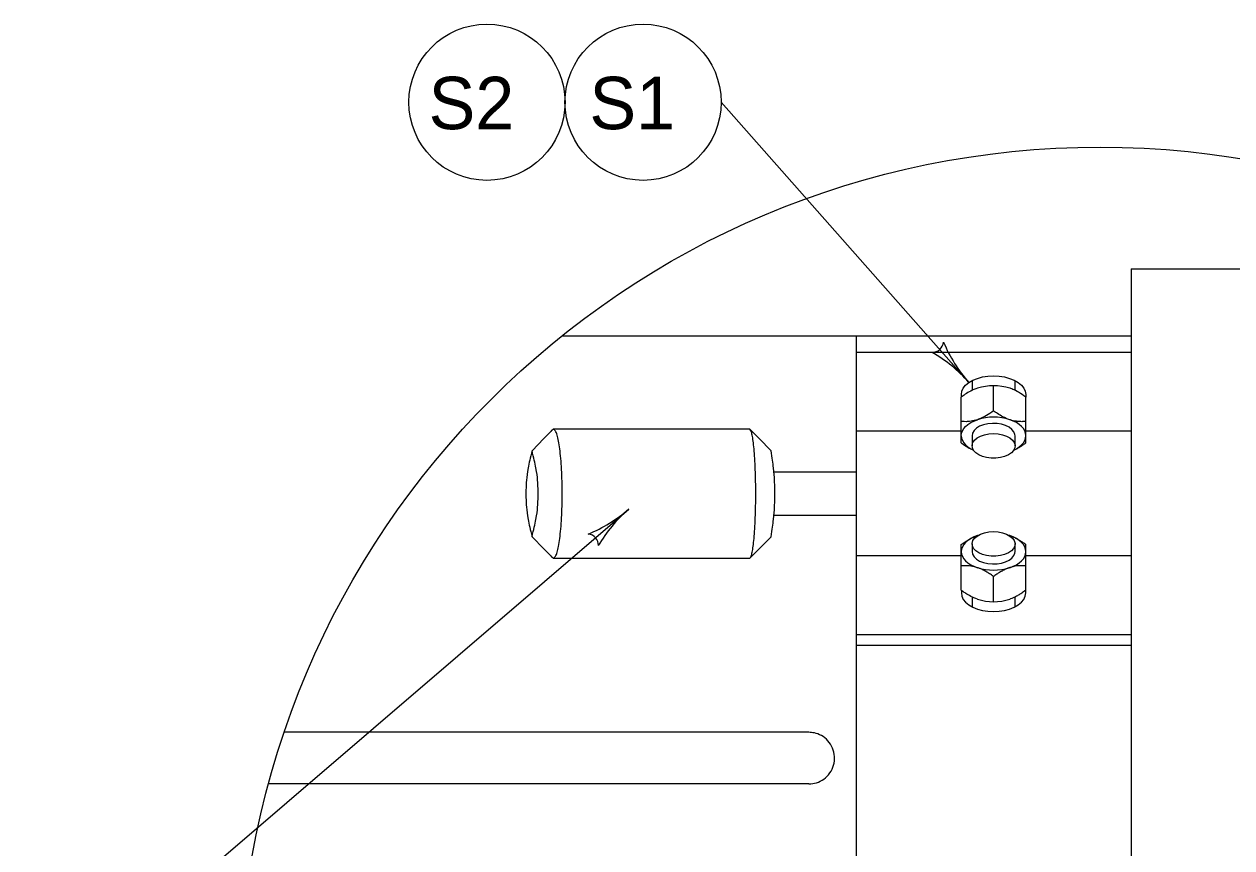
# Model space of a CAD drawing. Extents: x 503 to 668, y 594 to 694.
# Drawn here: x 586.6 to 602.73, y 638.62 to 649.63 of the extents above; entities that cross this region are included whole.
import ezdxf

# ---------------------------------------------------------------- set-up
doc = ezdxf.new("R2010")
doc.units = 0
doc.layers.add('Level 1', color=7, linetype='Continuous')
doc.layers.add('Level 2', color=7, linetype='Continuous')

msp = doc.modelspace()

# ---------------------------------------------------------------- linework, layer by layer
at = {"layer": 'Level 1'}
for centre, radius, start, end in [((598.727, 645.398), 0.157, 270.2124, 352.3291), ((600.687, 646.135), 1.958, 202.785, 221.4317), ((597.752, 643.544), 1.958, 41.4378, 60.1066), ((597.752, 643.544), 1.958, 41.4256, 41.4378), ((593.393, 644.627), 1.958, 292.3201, 310.9668), ((595.96, 641.671), 1.958, 130.9729, 149.6417), ((595.96, 641.671), 1.958, 130.9607, 130.9729), ((594.115, 642.661), 0.157, 359.7475, 81.8642)]:
    msp.add_arc(centre, radius, start, end, dxfattribs=at)
at = {"layer": 'Level 2'}
for p, q in [((595.911, 648.582), (599.219, 644.839)), ((601.386, 646.357), (601.386, 624.984)), ((601.386, 646.357), (606.438, 646.357)), ((593.787, 645.463), (601.386, 645.463)), ((597.712, 645.463), (597.712, 627.32)), ((597.712, 645.323), (597.712, 641.327)), ((601.386, 645.24), (597.712, 645.24)), ((599.262, 644.864), (599.262, 644.733)), ((599.549, 644.461), (599.549, 644.796)), ((599.836, 644.734), (599.836, 644.864)), ((599.118, 644.033), (599.118, 644.644)), ((599.119, 644.645), (599.119, 644.681)), ((599.98, 644.033), (599.98, 644.644)), ((596.292, 644.215), (593.669, 644.215)), ((599.118, 644.187), (597.712, 644.187)), ((599.262, 644.128), (599.262, 643.992)), ((599.836, 643.992), (599.836, 644.128)), ((601.386, 644.187), (599.98, 644.187)), ((597.712, 643.641), (596.616, 643.641)), ((586.602, 636.226), (594.677, 643.149)), ((596.616, 643.067), (597.712, 643.067)), ((599.343, 642.797), (599.334, 642.794)), ((599.765, 642.794), (599.755, 642.797)), ((599.118, 642.064), (599.118, 642.676)), ((599.262, 642.683), (599.262, 642.58)), ((599.836, 642.58), (599.836, 642.683)), ((599.98, 642.064), (599.98, 642.676)), ((593.669, 642.493), (596.292, 642.493)), ((599.118, 642.522), (597.712, 642.522)), ((601.386, 642.522), (599.98, 642.522)), ((599.549, 641.912), (599.549, 642.248)), ((599.119, 642.064), (599.119, 642.028)), ((599.98, 642.028), (599.98, 642.064)), ((599.262, 641.976), (599.262, 641.845)), ((599.836, 641.845), (599.836, 641.975)), ((601.386, 641.468), (597.712, 641.468)), ((601.386, 641.327), (597.712, 641.327)), ((597.083, 640.167), (590.075, 640.167)), ((597.083, 639.478), (589.866, 639.478))]:
    msp.add_line(p, q, dxfattribs=at)
for points in [[(599.119, 644.681), (599.125, 644.723), (599.145, 644.765), (599.176, 644.804), (599.219, 644.839), (599.272, 644.87), (599.334, 644.894), (599.402, 644.913), (599.474, 644.924), (599.549, 644.928), (599.624, 644.924), (599.696, 644.913), (599.764, 644.894), (599.826, 644.87), (599.879, 644.839), (599.922, 644.804), (599.954, 644.765), (599.973, 644.723), (599.98, 644.681), (599.98, 644.644)], [(599.118, 644.128), (599.122, 644.161), (599.133, 644.192), (599.151, 644.223), (599.176, 644.252), (599.207, 644.279), (599.245, 644.303), (599.287, 644.324), (599.334, 644.342)], [(599.836, 644.128), (599.835, 644.146), (599.821, 644.181), (599.795, 644.213), (599.758, 644.241), (599.71, 644.265), (599.655, 644.281), (599.596, 644.291), (599.534, 644.293), (599.472, 644.287), (599.415, 644.274), (599.363, 644.254), (599.321, 644.228), (599.289, 644.197), (599.269, 644.164), (599.262, 644.128)], [(599.98, 644.128), (599.976, 644.161), (599.965, 644.192), (599.947, 644.223), (599.922, 644.252), (599.891, 644.279), (599.854, 644.303), (599.811, 644.324), (599.765, 644.342)], [(593.385, 643.928), (593.544, 644.089), (593.669, 644.215)], [(596.578, 643.928), (596.417, 644.089), (596.292, 644.215)], [(599.118, 644.128), (599.122, 644.096), (599.133, 644.064), (599.151, 644.034), (599.176, 644.005), (599.207, 643.978), (599.245, 643.954), (599.28, 643.936)], [(599.487, 644.153), (599.549, 644.157), (599.611, 644.153), (599.67, 644.141), (599.723, 644.123), (599.768, 644.099), (599.803, 644.069), (599.826, 644.036), (599.836, 644.001), (599.832, 643.965), (599.816, 643.931), (599.787, 643.9), (599.747, 643.873), (599.697, 643.851), (599.641, 643.836), (599.58, 643.828), (599.518, 643.828), (599.457, 643.836), (599.401, 643.851), (599.352, 643.873), (599.312, 643.9), (599.282, 643.931), (599.266, 643.965), (599.263, 644.001), (599.273, 644.036), (599.296, 644.069), (599.33, 644.099), (599.375, 644.123), (599.429, 644.141), (599.487, 644.153)], [(599.819, 643.936), (599.854, 643.954), (599.891, 643.978), (599.922, 644.005), (599.947, 644.034), (599.965, 644.064), (599.976, 644.096), (599.98, 644.128)], [(599.334, 642.794), (599.287, 642.776), (599.245, 642.755), (599.207, 642.731), (599.176, 642.704), (599.151, 642.675), (599.133, 642.644), (599.122, 642.612), (599.118, 642.58)], [(599.487, 642.843), (599.549, 642.847), (599.611, 642.843), (599.67, 642.832), (599.723, 642.814), (599.768, 642.789), (599.803, 642.76), (599.826, 642.727), (599.836, 642.691), (599.832, 642.656), (599.816, 642.622), (599.787, 642.59), (599.747, 642.563), (599.697, 642.541), (599.641, 642.527), (599.58, 642.519), (599.518, 642.519), (599.457, 642.527), (599.401, 642.541), (599.352, 642.563), (599.312, 642.59), (599.282, 642.622), (599.266, 642.656), (599.263, 642.691), (599.273, 642.727), (599.296, 642.76), (599.33, 642.789), (599.375, 642.814), (599.429, 642.832), (599.487, 642.843)], [(599.98, 642.58), (599.976, 642.612), (599.965, 642.644), (599.947, 642.675), (599.922, 642.704), (599.891, 642.731), (599.854, 642.755), (599.811, 642.776), (599.765, 642.794)], [(593.385, 642.78), (593.544, 642.619), (593.669, 642.493)], [(596.578, 642.78), (596.417, 642.619), (596.292, 642.493)], [(599.118, 642.58), (599.122, 642.548), (599.133, 642.516), (599.151, 642.486), (599.176, 642.457), (599.207, 642.43), (599.245, 642.406), (599.287, 642.384), (599.334, 642.366)], [(599.262, 642.58), (599.269, 642.545), (599.289, 642.511), (599.321, 642.481), (599.363, 642.455), (599.415, 642.435), (599.472, 642.422), (599.534, 642.416), (599.596, 642.418), (599.655, 642.427), (599.71, 642.444), (599.758, 642.467), (599.795, 642.495), (599.821, 642.528), (599.835, 642.562), (599.836, 642.58)], [(599.765, 642.366), (599.811, 642.384), (599.854, 642.406), (599.891, 642.43), (599.922, 642.457), (599.947, 642.486), (599.965, 642.516), (599.976, 642.548), (599.98, 642.58)], [(599.119, 642.028), (599.125, 641.985), (599.145, 641.943), (599.176, 641.904), (599.219, 641.869), (599.272, 641.839), (599.334, 641.814), (599.402, 641.796), (599.474, 641.785), (599.549, 641.781), (599.624, 641.785), (599.696, 641.796), (599.764, 641.814), (599.826, 641.839), (599.879, 641.869), (599.922, 641.904), (599.954, 641.943), (599.973, 641.985), (599.98, 642.028)]]:
    msp.add_lwpolyline(points, dxfattribs=at)
for centre, radius in [((592.783, 648.582), 1.043), ((594.868, 648.582), 1.043), ((600.971, 636.48), 11.503)]:
    msp.add_circle(centre, radius, dxfattribs=at)
for centre, start, end in [((599.549, 644.084), 72.3871, 107.6129), ((599.549, 643.664), 72.3871, 107.6129), ((599.549, 643.045), 252.3871, 287.6129), ((599.549, 642.624), 252.3871, 287.6129)]:
    msp.add_arc(centre, 0.712, start, end, dxfattribs=at)
for points in [[(599.334, 644.763), (599.303, 644.751), (599.24, 644.726), (599.17, 644.682), (599.13, 644.653), (599.118, 644.644)], [(599.98, 644.644), (599.947, 644.668), (599.88, 644.714), (599.805, 644.749), (599.766, 644.763), (599.765, 644.763)], [(599.549, 644.461), (599.516, 644.437), (599.449, 644.391), (599.374, 644.356), (599.335, 644.343), (599.334, 644.342)], [(599.765, 644.342), (599.734, 644.354), (599.671, 644.379), (599.601, 644.423), (599.561, 644.452), (599.549, 644.461)], [(599.334, 644.342), (599.304, 644.334), (599.245, 644.318), (599.178, 644.315), (599.136, 644.317), (599.124, 644.318), (599.118, 644.318)], [(599.98, 644.318), (599.958, 644.317), (599.924, 644.315), (599.878, 644.318), (599.829, 644.324), (599.791, 644.333), (599.766, 644.342), (599.765, 644.342)], [(593.669, 644.215), (593.66, 644.211), (593.646, 644.204), (593.641, 644.189), (593.639, 644.184)], [(593.669, 642.493), (593.677, 642.498), (593.702, 642.512), (593.718, 642.569), (593.739, 642.646), (593.755, 642.753), (593.77, 642.882), (593.78, 643.029), (593.787, 643.188), (593.789, 643.354), (593.787, 643.52), (593.78, 643.68), (593.77, 643.827), (593.755, 643.955), (593.739, 644.063), (593.718, 644.139), (593.702, 644.196), (593.677, 644.21), (593.669, 644.215)], [(596.292, 642.493), (596.297, 642.498), (596.316, 642.515), (596.324, 642.57), (596.34, 642.646), (596.35, 642.753), (596.36, 642.882), (596.367, 643.029), (596.372, 643.188), (596.373, 643.354), (596.372, 643.52), (596.367, 643.68), (596.36, 643.827), (596.35, 643.955), (596.34, 644.062), (596.324, 644.139), (596.316, 644.193), (596.297, 644.21), (596.292, 644.215)], [(593.385, 643.928), (593.361, 643.833), (593.326, 643.691), (593.309, 643.522), (593.304, 643.426), (593.302, 643.354), (593.304, 643.282), (593.309, 643.187), (593.326, 643.017), (593.361, 642.875), (593.385, 642.78)], [(593.385, 642.78), (593.408, 642.875), (593.444, 643.017), (593.461, 643.187), (593.466, 643.282), (593.467, 643.354), (593.466, 643.426), (593.461, 643.522), (593.444, 643.691), (593.408, 643.833), (593.385, 643.928)], [(596.578, 642.78), (596.592, 642.876), (596.614, 643.019), (596.625, 643.187), (596.628, 643.282), (596.629, 643.354), (596.628, 643.426), (596.625, 643.522), (596.614, 643.69), (596.592, 643.833), (596.578, 643.928)], [(599.118, 644.033), (599.151, 644.009), (599.202, 643.972), (599.259, 643.947), (599.279, 643.939)], [(599.814, 643.934), (599.828, 643.94), (599.857, 643.953), (599.9, 643.978), (599.942, 644.005), (599.968, 644.024), (599.98, 644.033)], [(599.118, 642.676), (599.152, 642.699), (599.218, 642.746), (599.293, 642.781), (599.333, 642.794), (599.334, 642.794)], [(599.765, 642.794), (599.78, 642.789), (599.81, 642.778), (599.855, 642.756), (599.9, 642.73), (599.942, 642.703), (599.968, 642.684), (599.98, 642.676)], [(593.639, 642.525), (593.641, 642.519), (593.646, 642.505), (593.66, 642.498), (593.669, 642.493)], [(599.334, 642.366), (599.304, 642.374), (599.245, 642.391), (599.172, 642.394), (599.13, 642.391), (599.118, 642.391)], [(599.549, 642.248), (599.527, 642.264), (599.494, 642.287), (599.448, 642.315), (599.4, 642.341), (599.362, 642.357), (599.335, 642.366), (599.334, 642.366)], [(599.765, 642.366), (599.749, 642.361), (599.719, 642.35), (599.674, 642.328), (599.629, 642.302), (599.593, 642.279), (599.567, 642.261), (599.555, 642.252), (599.549, 642.248)], [(599.98, 642.391), (599.946, 642.392), (599.874, 642.394), (599.802, 642.379), (599.766, 642.367), (599.765, 642.366)], [(599.334, 641.946), (599.303, 641.958), (599.24, 641.982), (599.177, 642.023), (599.136, 642.051), (599.124, 642.06), (599.118, 642.064)], [(599.98, 642.064), (599.958, 642.048), (599.925, 642.025), (599.879, 641.997), (599.831, 641.971), (599.792, 641.955), (599.766, 641.946), (599.765, 641.946)], [(597.083, 639.478), (597.116, 639.481), (597.186, 639.487), (597.286, 639.537), (597.369, 639.62), (597.419, 639.727), (597.432, 639.844), (597.405, 639.959), (597.341, 640.059), (597.249, 640.13), (597.157, 640.163), (597.101, 640.166), (597.083, 640.167)]]:
    msp.add_open_spline(points, degree=3, dxfattribs=at)

# ---------------------------------------------------------------- texts
for s, p in [('S2', (592.003, 648.222)), ('S1', (594.151, 648.222))]:
    msp.add_text(s, height=0.7, dxfattribs=at).set_placement(p)

doc.saveas('drawing.dxf')
